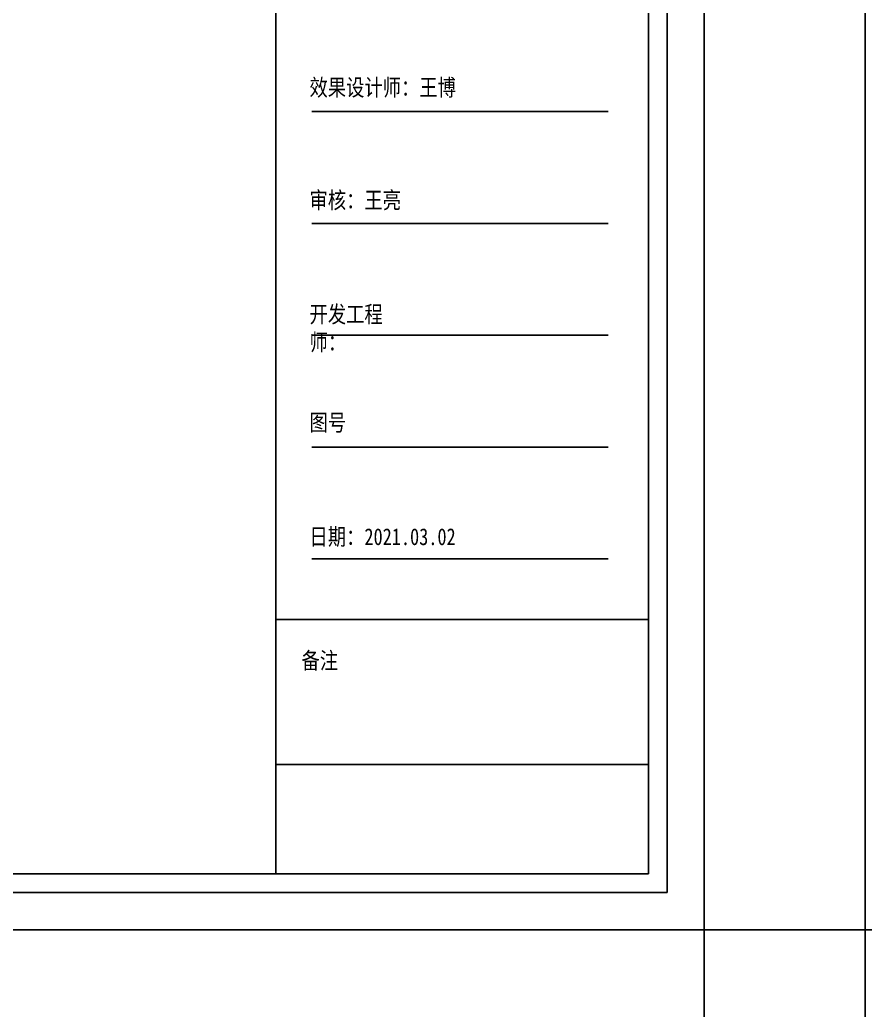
# Model space of a CAD drawing. Extents: x -39284 to 61125, y -120535 to -93658.
# Drawn here: x 40390 to 43017, y -113269 to -110192 of the extents above; entities that cross this region are included whole.
import ezdxf

# ---------------------------------------------------------------- set-up
doc = ezdxf.new("R2010")
doc.units = 0
doc.header["$LTSCALE"] = 1000
doc.header["$MEASUREMENT"] = 0
doc.styles.add('WJ', font='', dxfattribs={"width": 0.8, "height": 135})
doc.styles.get('WJ').set_extended_font_data('FangSong_GB2312')

# ---------------------------------------------------------------- blocks, each defined once
blk = doc.blocks.new('餐厅摆放方案图框')
at = {"color": 251}
for p, q in [((25026.8, 493.2), (25026.8, 17757)), ((372.5, 493.2), (25026.8, 493.2))]:
    blk.add_line(p, q, dxfattribs=at)
for p, q in [((21375.6, 667.1), (21375.6, 17583.2)), ((24852.9, 667.1), (24852.9, 17583.2)), ((21714.5, 7777.8), (24478, 7777.8)), ((21714.5, 6734.6), (24478, 6734.6)), ((21714.5, 5691.4), (24478, 5691.4)), ((21714.5, 4648.2), (24478, 4648.2)), ((21714.5, 3605), (24478, 3605)), ((21375.6, 3038.9), (24852.9, 3038.9)), ((21375.6, 1685.5), (24852.9, 1685.5)), ((546.3, 667.1), (24852.9, 667.1))]:
    blk.add_line(p, q)
blk.add_lwpolyline([(-25.1, 145.5), (25374.5, 145.5), (25374.5, 18104.8), (-25.1, 18104.8)], close=True)
at = {"attachment_point": 1, "style": 'WJ'}
for s, insert, char_height, width in [('{\\fSimSun|b0|i0|c134|p2;效果设计师：王博}', (21691.3, 8081.3), 156.481, 1955.698), ('{\\fSimSun|b0|i0|c134|p2;审核：王亮}', (21691.3, 7030.1), 156.481, 936.029), ('{\\fSimSun|b0|i0|c134|p2;开发工程师：}', (21691.3, 5965.3), 156.481, 936.029), ('图号', (21691.3, 4955.1), 156.48, 936.029), ('{\\fSimSun|b0|i0|c134|p2;日期：2021.03.02}', (21691.3, 3890.2), 156.481, 1873.199), ('{\\fSimSun|b0|i0|c134|p2;备注}', (21616.2, 2734.4), 156.481, 1247.497)]:
    blk.add_mtext(s, dxfattribs=dict(at, insert=insert, char_height=char_height, width=width))

msp = doc.modelspace()

# ---------------------------------------------------------------- linework, layer by layer
msp.add_lwpolyline([(42516.9, -113518.7), (43016.9, -113518.7), (43016.9, -113018.7), (42516.9, -113018.7)], close=True)

# ---------------------------------------------------------------- block references
at = {"xscale": 0.3330153595476334, "yscale": 0.3330153595476334, "zscale": 0.3330153595476334}
for p in [(34066.8, -113067.1), (43025.2, -113067.1)]:
    msp.add_blockref('餐厅摆放方案图框', p, dxfattribs=at)

doc.saveas('drawing.dxf')
